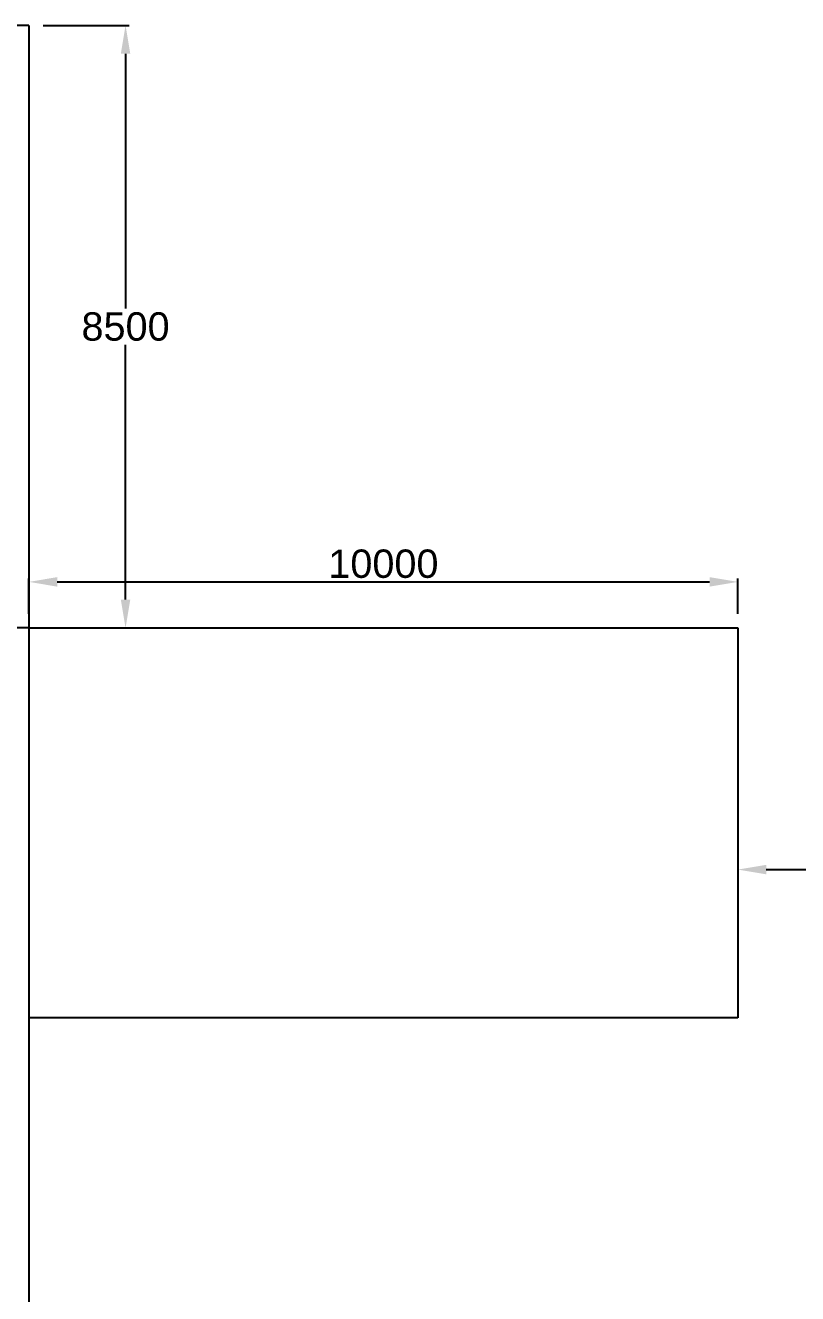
# Model space of a CAD drawing. Extents: x 11034434 to 11724204, y -4674497 to -3911811.
# Drawn here: x 11677824 to 11688716, y -4535792 to -4517903 of the extents above; entities that cross this region are included whole.
import ezdxf

# ---------------------------------------------------------------- set-up
doc = ezdxf.new("R2010")
doc.units = 0
doc.header["$MEASUREMENT"] = 0
doc.header["$PDMODE"] = 35
doc.linetypes.add('CENTER', pattern=[0])
doc.linetypes.add('DASHED', pattern=[0.75, 0.5, -0.25])
doc.layers.get('0').update_dxf_attribs({"color": 251, "linetype": 'CONTINUOUS'})
doc.layers.get('Defpoints').update_dxf_attribs({"color": 251, "linetype": 'CONTINUOUS'})
doc.styles.add('ROMANS', font='arial.ttf')
doc.dimstyles.new('AC DIM', dxfattribs={"dimtxt": 400, "dimasz": 400, "dimexe": 50, "dimexo": 200, "dimgap": 50, "dimtad": 1, "dimtih": 1, "dimtoh": 1, "dimdec": 0, "dimzin": 12, "dimdsep": 46, "dimtxsty": 'ROMANS', "dimcen": 0, "dimclrd": 6, "dimclrt": 7, "dimadec": 0, "dimazin": 0, "dimtfac": 1, "dimtdec": 0, "dimtix": 1, "dimtofl": 0, "dimtmove": 0, "dimatfit": 3, "dimfxl": 1, "dimtolj": 1, "dimtzin": 12, "dimarcsym": 0})

# ---------------------------------------------------------------- blocks, each defined once
blk = doc.blocks.new('*D400')
at = {"color": 0, "linetype": 'CENTER', "lineweight": -2, "ltscale": 500, "transparency": 16777216}
for p, q in [((11687874, -4529611), (11687874, -4529761)), ((11695074, -4529611), (11695074, -4529761))]:
    blk.add_line(p, q, dxfattribs=at)
at = {"color": 6, "linetype": 'CENTER', "lineweight": -2, "ltscale": 500, "transparency": 16777216}
blk.add_line((11688274, -4529811), (11694674, -4529811), dxfattribs=at)
at = {"color": 6, "linetype": 'CENTER', "ltscale": 500, "transparency": 16777216}
for points in [[(11688274, -4529744), (11688274, -4529878), (11687874, -4529811)], [(11694674, -4529744), (11694674, -4529878), (11695074, -4529811)]]:
    blk.add_solid(points, dxfattribs=at)
at = {"layer": 'Defpoints', "color": 0, "linetype": 'CENTER', "ltscale": 500, "transparency": 16777216}
for p in [(11687874, -4529811), (11695074, -4529811), (11695074, -4529811)]:
    blk.add_point(p, dxfattribs=at)
at = {"color": 7, "linetype": 'CENTER', "ltscale": 500, "transparency": 16777216, "insert": (11691474, -4529557), "char_height": 400, "attachment_point": 5, "style": 'ROMANS'}
blk.add_mtext('\\A1;7200', dxfattribs=at)
blk = doc.blocks.new('*D401')
at = {"color": 0, "linetype": 'CENTER', "lineweight": -2, "ltscale": 500, "transparency": 16777216}
for p, q in [((11677874, -4526203), (11677874, -4525703)), ((11687874, -4526203), (11687874, -4525703))]:
    blk.add_line(p, q, dxfattribs=at)
at = {"color": 6, "linetype": 'CENTER', "lineweight": -2, "ltscale": 500, "transparency": 16777216}
blk.add_line((11678274, -4525753), (11687474, -4525753), dxfattribs=at)
at = {"color": 6, "linetype": 'CENTER', "ltscale": 500, "transparency": 16777216}
for points in [[(11678274, -4525686), (11678274, -4525820), (11677874, -4525753)], [(11687474, -4525686), (11687474, -4525820), (11687874, -4525753)]]:
    blk.add_solid(points, dxfattribs=at)
at = {"layer": 'Defpoints', "color": 0, "linetype": 'CENTER', "ltscale": 500, "transparency": 16777216}
for p in [(11687874, -4525753), (11677874, -4526403), (11687874, -4526403)]:
    blk.add_point(p, dxfattribs=at)
at = {"color": 7, "linetype": 'CENTER', "ltscale": 500, "transparency": 16777216, "insert": (11682874, -4525499), "char_height": 400, "attachment_point": 5, "style": 'ROMANS'}
blk.add_mtext('\\A1;10000', dxfattribs=at)
blk = doc.blocks.new('*D402')
at = {"color": 0, "linetype": 'CENTER', "lineweight": -2, "ltscale": 500, "transparency": 16777216}
for p, q in [((11678074, -4517903), (11679287, -4517903)), ((11678074, -4526403), (11679287, -4526403))]:
    blk.add_line(p, q, dxfattribs=at)
at = {"color": 6, "linetype": 'CENTER', "lineweight": -2, "ltscale": 500, "transparency": 16777216}
for p, q in [((11679237, -4518303), (11679237, -4521899)), ((11679237, -4526003), (11679237, -4522407))]:
    blk.add_line(p, q, dxfattribs=at)
at = {"color": 6, "linetype": 'CENTER', "ltscale": 500, "transparency": 16777216}
for points in [[(11679170, -4518303), (11679304, -4518303), (11679237, -4517903)], [(11679170, -4526003), (11679304, -4526003), (11679237, -4526403)]]:
    blk.add_solid(points, dxfattribs=at)
at = {"layer": 'Defpoints', "color": 0, "linetype": 'CENTER', "ltscale": 500, "transparency": 16777216}
for p in [(11677874, -4517903), (11677874, -4526403), (11679237, -4526403)]:
    blk.add_point(p, dxfattribs=at)
at = {"color": 7, "linetype": 'CENTER', "ltscale": 500, "transparency": 16777216, "insert": (11679237, -4522153), "char_height": 400, "attachment_point": 5, "style": 'ROMANS'}
blk.add_mtext('\\A1;8500', dxfattribs=at)

msp = doc.modelspace()

# ---------------------------------------------------------------- linework, layer by layer
at = {"color": 240, "linetype": 'CENTER', "ltscale": 500, "true_color": 0xed1f24}
msp.add_line((11677874, -4517903), (11597874, -4517903), dxfattribs=at)
at = {"color": 7, "linetype": 'CENTER', "ltscale": 500, "true_color": 0xffffff}
for p, q in [((11677874, -4517903), (11677874, -4536161)), ((11677874, -4517903), (11677874, -4526403)), ((11677874, -4526403), (11687874, -4526403)), ((11687874, -4526403), (11687874, -4531903)), ((11687874, -4531903), (11677874, -4531903))]:
    msp.add_line(p, q, dxfattribs=at)
at = {"linetype": 'DASHED', "lineweight": 25, "ltscale": 500}
for q in [(11655654, -4526403), (11677874, -4576453)]:
    msp.add_line((11677874, -4526403), q, dxfattribs=at)

# ---------------------------------------------------------------- dimensions: what is measured, and where the dimension line sits
at = {"color": 7, "linetype": 'CENTER', "ltscale": 500, "true_color": 0xffffff}
dim = msp.add_linear_dim(base=(11679237, -4526403), p1=(11677874, -4517903), p2=(11677874, -4526403), angle=90, dimstyle='AC DIM', dxfattribs=at)
dim.commit()
dim.dimension.update_dxf_attribs({"geometry": '*D402', "text_midpoint": (11679237, -4522153)})
for base, p1, p2, picture, middle in [((11687874, -4525753), (11677874, -4526403), (11687874, -4526403), '*D401', (11682874, -4525498.8)), ((11695074, -4529811), (11687874, -4529811), (11695074, -4529811), '*D400', (11691474, -4529556.8))]:
    dim = msp.add_linear_dim(base=base, p1=p1, p2=p2, dimstyle='AC DIM', dxfattribs=at)
    dim.commit()
    dim.dimension.update_dxf_attribs({"geometry": picture, "text_midpoint": middle})

doc.saveas('drawing.dxf')
